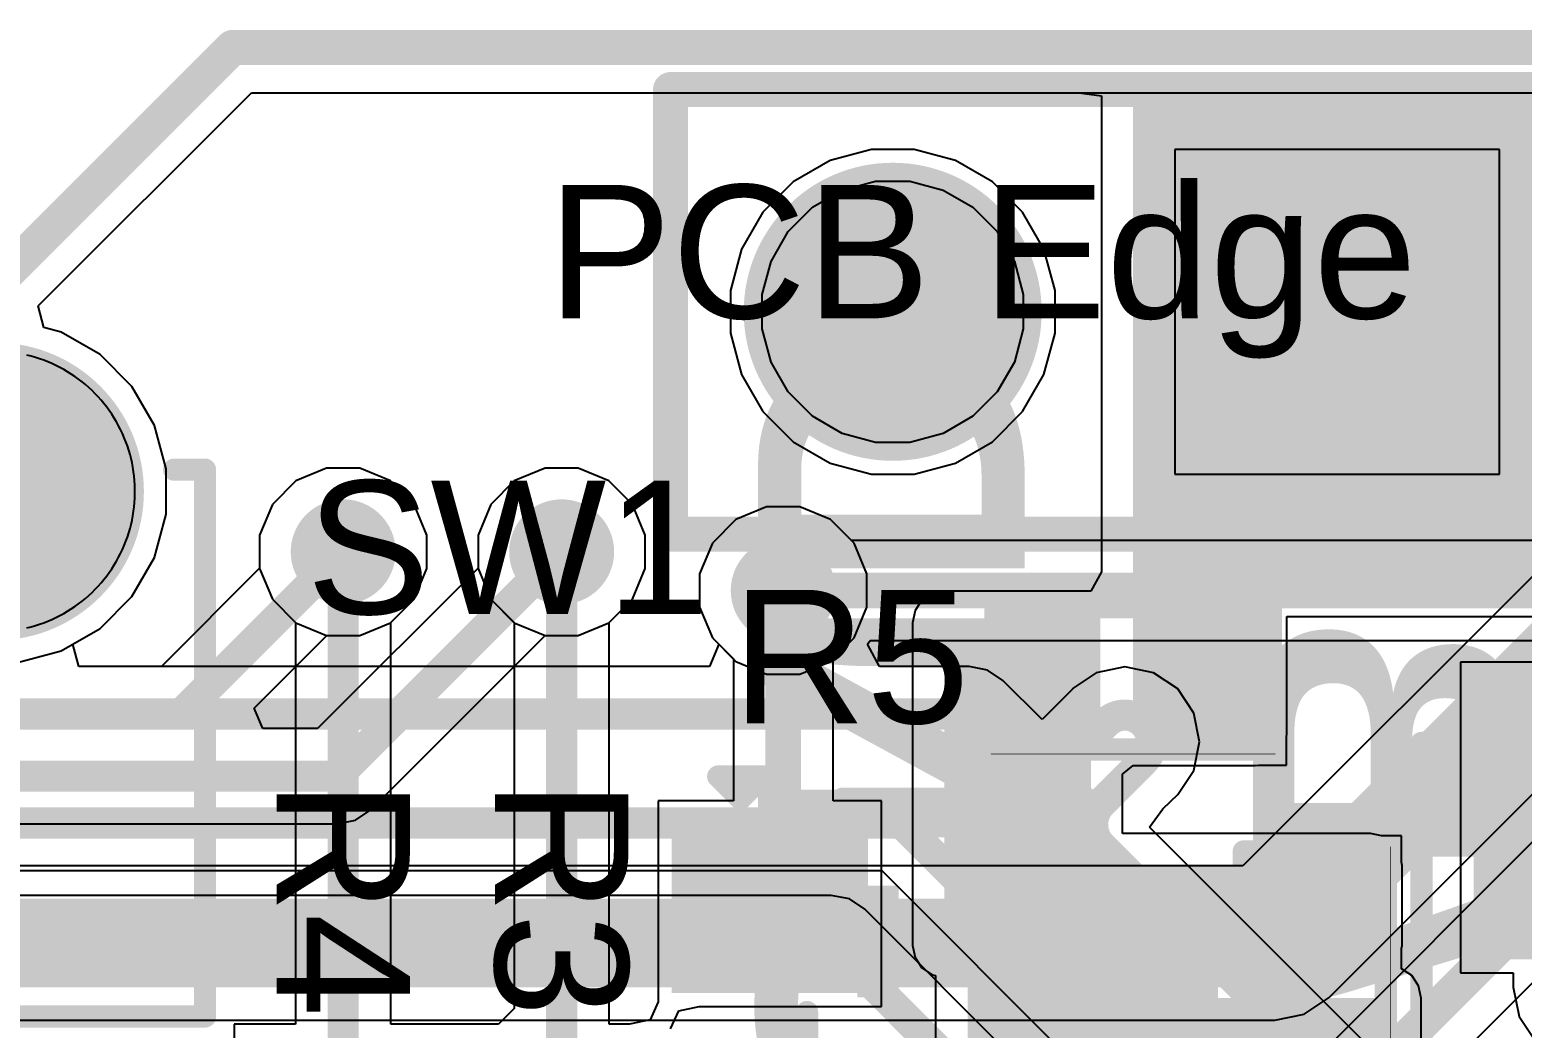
# Model space of a CAD drawing. Header units: inches. Extents: x -3 to 128, y -12 to 41.
# Drawn here: x 91.38 to 99.91, y 34.15 to 39.85 of the extents above; entities that cross this region are included whole.
import ezdxf

# ---------------------------------------------------------------- set-up
doc = ezdxf.new("R2010")
doc.units = ezdxf.units.IN
for name, color, linetype in [('Board Cutout', 216, 'Continuous'), ('Bottom Layer', 5, 'Continuous'), ('Bottom Overlay', 54, 'Continuous'), ('Bottom Solder', 6, 'Continuous'), ('Layer 1', 16, 'Continuous'), ('Layer 2', 76, 'Continuous'), ('Mechanical 13', 56, 'Continuous'), ('Multi-Layer', 9, 'Continuous'), ('Pad Holes', 156, 'Continuous'), ('Top Layer', 1, 'Continuous'), ('Top Overlay', 2, 'Continuous'), ('Top Paste', 8, 'Continuous'), ('Top Solder', 216, 'Continuous'), ('Via Holes', 16, 'Continuous')]:
    doc.layers.add(name, color=color, linetype=linetype)
doc.styles.add('Arial', font='', dxfattribs={"height": 0.2})
doc.styles.add('Arial_Bold', font='', dxfattribs={"height": 0.2})
doc.styles.get('Arial').set_extended_font_data('Arial')
doc.styles.get('Arial_Bold').set_extended_font_data('Arial', bold=True)

msp = doc.modelspace()

# ---------------------------------------------------------------- hatches: boundary and pattern name
at = {"layer": 'Bottom Layer'}
h = msp.add_hatch(color=5, dxfattribs=at)
edge = h.paths.add_edge_path()
edge.add_arc((96.31609642, 38.23894053999999), 0.7499985, 0, 360)
msp.add_hatch(color=5, dxfattribs=at).paths.add_polyline_path([(99.60609618999999, 37.48894077), (98.10609665, 37.48894077), (98.10609665, 38.98894031), (99.60609618999999, 38.98894031)])
h = msp.add_hatch(color=5, dxfattribs=at)
edge = h.paths.add_edge_path()
edge.add_arc((91.18475031999999, 37.21192202), 0.7999984, 0, 360)
h = msp.add_hatch(color=5, dxfattribs=at)
edge = h.paths.add_edge_path()
edge.add_arc((93.17480476, 36.86734054), 0.2999994, 0, 360)
h = msp.add_hatch(color=5, dxfattribs=at)
edge = h.paths.add_edge_path()
edge.add_arc((94.4235221, 36.86734054), 0.2999994, 0, 360)
h = msp.add_hatch(color=5, dxfattribs=at)
edge = h.paths.add_edge_path()
edge.add_arc((95.69012104, 36.64623862), 0.2999994, 0, 360)
at = {"layer": 'Bottom Solder'}
h = msp.add_hatch(color=6, dxfattribs=at)
edge = h.paths.add_edge_path()
edge.add_arc((96.31609642, 38.23894053999999), 0.8515985, 0, 360)
msp.add_hatch(color=6, dxfattribs=at).paths.add_polyline_path([(99.70769619, 37.38734077), (98.00449665, 37.38734077), (98.00449665, 39.09054030999999), (99.70769619, 39.09054030999999)])
h = msp.add_hatch(color=6, dxfattribs=at)
edge = h.paths.add_edge_path()
edge.add_arc((91.18475031999999, 37.21192202), 0.8507984, 0, 360)
at = {"layer": 'Layer 1'}
h = msp.add_hatch(color=16, dxfattribs=at)
edge = h.paths.add_edge_path()
edge.add_arc((96.31609642, 38.23894053999999), 0.7499985, 0, 360)
msp.add_hatch(color=16, dxfattribs=at).paths.add_polyline_path([(99.60609618999999, 37.48894077), (98.10609665, 37.48894077), (98.10609665, 38.98894031), (99.60609618999999, 38.98894031)])
h = msp.add_hatch(color=16, dxfattribs=at)
edge = h.paths.add_edge_path()
edge.add_arc((91.18475031999999, 37.21192202), 0.7999984, 0, 360)
h = msp.add_hatch(color=16, dxfattribs=at)
edge = h.paths.add_edge_path()
edge.add_arc((93.17480476, 36.86734054), 0.2999994, 0, 360)
h = msp.add_hatch(color=16, dxfattribs=at)
edge = h.paths.add_edge_path()
edge.add_arc((94.4235221, 36.86734054), 0.2999994, 0, 360)
h = msp.add_hatch(color=16, dxfattribs=at)
edge = h.paths.add_edge_path()
edge.add_arc((95.69012104, 36.64623862), 0.2999994, 0, 360)
at = {"layer": 'Layer 2'}
h = msp.add_hatch(color=76, dxfattribs=at)
edge = h.paths.add_edge_path()
edge.add_arc((96.31609642, 38.23894053999999), 0.7499985, 0, 360)
msp.add_hatch(color=76, dxfattribs=at).paths.add_polyline_path([(99.60609618999999, 37.48894077), (98.10609665, 37.48894077), (98.10609665, 38.98894031), (99.60609618999999, 38.98894031)])
h = msp.add_hatch(color=76, dxfattribs=at)
edge = h.paths.add_edge_path()
edge.add_arc((91.18475031999999, 37.21192202), 0.7999984, 0, 360)
h = msp.add_hatch(color=76, dxfattribs=at)
edge = h.paths.add_edge_path()
edge.add_arc((93.17480476, 36.86734054), 0.2999994, 0, 360)
h = msp.add_hatch(color=76, dxfattribs=at)
edge = h.paths.add_edge_path()
edge.add_arc((94.4235221, 36.86734054), 0.2999994, 0, 360)
h = msp.add_hatch(color=76, dxfattribs=at)
edge = h.paths.add_edge_path()
edge.add_arc((95.69012104, 36.64623862), 0.2999994, 0, 360)
at = {"layer": 'Multi-Layer'}
h = msp.add_hatch(color=9, dxfattribs=at)
edge = h.paths.add_edge_path()
edge.add_arc((96.31609642, 38.23894053999999), 0.7499985, 0, 360)
msp.add_hatch(color=9, dxfattribs=at).paths.add_polyline_path([(99.60609618999999, 37.48894077), (98.10609665, 37.48894077), (98.10609665, 38.98894031), (99.60609618999999, 38.98894031)])
h = msp.add_hatch(color=9, dxfattribs=at)
edge = h.paths.add_edge_path()
edge.add_arc((91.18475031999999, 37.21192202), 0.7999984, 0, 360)
at = {"layer": 'Pad Holes'}
h = msp.add_hatch(color=7, dxfattribs=at)
edge = h.paths.add_edge_path()
edge.add_arc((96.31609642, 38.23894053999999), 0.4499991, 0, 360)
h = msp.add_hatch(color=7, dxfattribs=at)
edge = h.paths.add_edge_path()
edge.add_arc((98.85609641999999, 38.23894053999999), 0.4499991, 0, 360)
h = msp.add_hatch(color=7, dxfattribs=at)
edge = h.paths.add_edge_path()
edge.add_arc((91.18475031999999, 37.21192202), 0.499999, 0, 360)
at = {"layer": 'Top Layer'}
for points in [[(97.69012212, 35.82686764), (98.38862212, 35.82686764), (98.38862212, 39.49102084), (97.69012212, 39.49102084)], [(97.69012212, 36.67846867999999), (105.18069388, 36.67846867999999), (105.18069388, 39.49102084), (97.69012212, 39.49102084)], [(99.60609618999999, 37.48894077), (98.10609665, 37.48894077), (98.10609665, 38.98894031), (99.60609618999999, 38.98894031)], [(96.61132316, 34.93583563999999), (97.44882212, 34.93583563999999), (97.44882212, 36.46186764), (96.61132316, 36.46186764)], [(96.99162211999999, 35.82686764), (96.99162211999999, 36.46186764), (97.44882212, 36.46186764), (97.44882212, 35.82686764)], [(97.93142212, 35.82686764), (97.93142212, 36.46186764), (98.38862212, 36.46186764), (98.38862212, 35.82686764)], [(100.86889656, 36.05954053), (100.86889656, 34.63954082999999), (99.73889627999999, 34.63954082999999), (99.73889627999999, 36.05954053)], [(96.07392139, 35.26713673), (96.07392139, 34.44713583), (95.15392068999999, 34.44713583), (95.15392068999999, 35.26713673)], [(96.61132316, 34.61833564), (99.04659387999999, 34.61833564), (99.04659387999999, 35.07553564), (96.61132316, 35.07553564)], [(99.04659641999999, 34.60923736), (98.41159642, 34.60923736), (98.41159642, 35.06643736), (99.04659641999999, 35.06643736)], [(98.07392247, 34.31713609), (98.07392247, 33.49713518999999), (97.15392177, 33.49713518999999), (97.15392177, 34.31713609)], [(97.2301205, 33.49713392), (99.15492233999998, 33.49713392), (99.15492233999998, 34.31713736), (97.2301205, 34.31713736)]]:
    msp.add_hatch(color=1, dxfattribs=at).paths.add_polyline_path(points)
h = msp.add_hatch(color=1, dxfattribs=at)
edge = h.paths.add_edge_path()
edge.add_arc((96.31609642, 38.23894053999999), 0.7499985, 0, 360)
h = msp.add_hatch(color=1, dxfattribs=at)
edge = h.paths.add_edge_path()
edge.add_arc((91.18475031999999, 37.21192202), 0.7999984, 0, 360)
h = msp.add_hatch(color=1, dxfattribs=at)
edge = h.paths.add_edge_path()
edge.add_arc((93.17480476, 36.86734054), 0.2999994, 0, 360)
h = msp.add_hatch(color=1, dxfattribs=at)
edge = h.paths.add_edge_path()
edge.add_arc((94.4235221, 36.86734054), 0.2999994, 0, 360)
h = msp.add_hatch(color=1, dxfattribs=at)
edge = h.paths.add_edge_path()
edge.add_arc((95.69012104, 36.64623862), 0.2999994, 0, 360)
at = {"layer": 'Top Paste'}
for points in [[(96.99162211999999, 35.82686764), (96.99162211999999, 36.46186764), (97.44882212, 36.46186764), (97.44882212, 35.82686764)], [(97.93142212, 35.82686764), (97.93142212, 36.46186764), (98.38862212, 36.46186764), (98.38862212, 35.82686764)], [(100.86889656, 36.05954053), (100.86889656, 34.63954082999999), (99.73889627999999, 34.63954082999999), (99.73889627999999, 36.05954053)], [(96.07392139, 35.26713673), (96.07392139, 34.44713583), (95.15392068999999, 34.44713583), (95.15392068999999, 35.26713673)], [(99.04659641999999, 34.60923736), (98.41159642, 34.60923736), (98.41159642, 35.06643736), (99.04659641999999, 35.06643736)], [(98.07392247, 34.31713609), (98.07392247, 33.49713518999999), (97.15392177, 33.49713518999999), (97.15392177, 34.31713609)]]:
    msp.add_hatch(color=8, dxfattribs=at).paths.add_polyline_path(points)
at = {"layer": 'Top Solder'}
h = msp.add_hatch(color=216, dxfattribs=at)
edge = h.paths.add_edge_path()
edge.add_arc((96.31609642, 38.23894053999999), 0.8515985, 0, 360)
for points in [[(99.70769619, 37.38734077), (98.00449665, 37.38734077), (98.00449665, 39.09054030999999), (99.70769619, 39.09054030999999)], [(96.93662095999998, 35.77186648), (96.93662095999998, 36.5168688), (97.50382327999999, 36.5168688), (97.50382327999999, 35.77186648)], [(97.87642095999999, 35.77186648), (97.87642095999999, 36.5168688), (98.44362328, 36.5168688), (98.44362328, 35.77186648)], [(100.97049656, 36.16114053), (100.97049656, 34.53794083), (99.63729627999999, 34.53794083), (99.63729627999999, 36.16114053)], [(96.17552139, 35.36873672999999), (96.17552139, 34.34553583), (95.05232069, 34.34553583), (95.05232069, 35.36873672999999)], [(99.10159758, 34.5542362), (98.35659525999999, 34.5542362), (98.35659525999999, 35.12143852), (99.10159758, 35.12143852)], [(98.17552246999999, 34.41873609), (98.17552246999999, 33.39553519), (97.05232176999999, 33.39553519), (97.05232176999999, 34.41873609)], [(99.10159758, 33.6144362), (98.35659525999999, 33.6144362), (98.35659525999999, 34.18163852), (99.10159758, 34.18163852)]]:
    msp.add_hatch(color=216, dxfattribs=at).paths.add_polyline_path(points)
h = msp.add_hatch(color=216, dxfattribs=at)
edge = h.paths.add_edge_path()
edge.add_arc((91.18475031999999, 37.21192202), 0.8507984, 0, 360)
at = {"layer": 'Via Holes'}
h = msp.add_hatch(color=7, dxfattribs=at)
edge = h.paths.add_edge_path()
edge.add_arc((93.17480476, 36.86734054), 0.1499997, 0, 360)
h = msp.add_hatch(color=7, dxfattribs=at)
edge = h.paths.add_edge_path()
edge.add_arc((94.4235221, 36.86734054), 0.1499997, 0, 360)
h = msp.add_hatch(color=7, dxfattribs=at)
edge = h.paths.add_edge_path()
edge.add_arc((95.69012104, 36.64623862), 0.1499997, 0, 360)

# ---------------------------------------------------------------- linework, layer by layer
at = {"layer": 'Board Cutout', "const_width": 0.1999996}
for points in [[(91.0927566, 38.29990816), (92.5428299, 39.74998146)], [(92.5428299, 39.74998146), (123.06016282, 39.74998146)]]:
    msp.add_lwpolyline(points, dxfattribs=at)
at = {"layer": 'Board Cutout', "const_width": 0.0999998}
msp.add_lwpolyline([(92.49283, 39.74998146, 1), (92.59282979999999, 39.74998146, 1)], format="xyb", close=True, dxfattribs=at)
msp.add_lwpolyline([(92.49283, 39.74998146, 1), (92.59282979999999, 39.74998146, 1)], format="xyb", close=True, dxfattribs=at)
at = {"layer": 'Bottom Layer'}
for p, q in [((91.43113794, 38.2720596), (92.65009664, 39.4910183)), ((92.65009664, 39.4910183), (123.06016282, 39.4910564)), ((99.78389492, 39.16673904), (97.92829791999999, 39.16673904)), ((97.92829791999999, 39.16673904), (97.92829791999999, 37.31114204)), ((99.78389492, 37.31114204), (99.78389492, 39.16673904)), ((102.0753864, 38.82965056), (98.31813457999999, 35.07239874)), ((91.46401062, 38.14938776), (91.43113794, 38.2720596)), ((91.56216638, 38.12308606), (91.46401062, 38.14938776)), ((91.78513266, 37.99435632), (91.56216638, 38.12308606)), ((98.81180644, 34.32083052), (102.56905826, 38.07808233999999)), ((91.96718462, 37.81230436), (91.78513266, 37.99435632)), ((92.09591436, 37.58933808), (91.96718462, 37.81230436)), ((92.16254871999999, 37.34065176), (92.09591436, 37.58933808)), ((92.16254871999999, 37.08319228), (92.16254871999999, 37.34065176)), ((93.07976558, 37.34513994), (92.90415251999998, 37.27239942)), ((93.26984393999999, 37.34513994), (93.07976558, 37.34513994)), ((93.445457, 37.27239942), (93.26984393999999, 37.34513994)), ((94.32848291999998, 37.34513994), (94.15286986, 37.27239942)), ((94.51856128, 37.34513994), (94.32848291999998, 37.34513994)), ((94.69417433999999, 37.27239942), (94.51856128, 37.34513994)), ((97.92829791999999, 37.31114204), (99.78389492, 37.31114204)), ((92.90415251999998, 37.27239942), (92.76974588, 37.13799278)), ((93.57986363999999, 37.13799278), (93.445457, 37.27239942)), ((94.15286986, 37.27239942), (94.01846321999999, 37.13799278)), ((94.82858098, 37.13799278), (94.69417433999999, 37.27239942)), ((92.76974588, 37.13799278), (92.69700535999999, 36.96237972)), ((93.65260416, 36.96237972), (93.57986363999999, 37.13799278)), ((94.01846321999999, 37.13799278), (93.94572269999999, 36.96237972)), ((94.9013215, 36.96237972), (94.82858098, 37.13799278)), ((95.59508186, 37.12403801999999), (95.41946879999999, 37.0512975)), ((95.78516022, 37.12403801999999), (95.59508186, 37.12403801999999)), ((95.96077328, 37.0512975), (95.78516022, 37.12403801999999)), ((92.09591436, 36.83450596), (92.16254871999999, 37.08319228)), ((95.41946879999999, 37.0512975), (95.28506216, 36.91689086)), ((96.09517991999999, 36.91689086), (95.96077328, 37.0512975)), ((92.69700535999999, 36.96237972), (92.69700535999999, 36.77409968)), ((93.65260416, 36.77230135999999), (93.65260416, 36.96237972)), ((93.94572269999999, 36.96237972), (93.94572269999999, 36.77409968)), ((94.9013215, 36.77230135999999), (94.9013215, 36.96237972)), ((95.28506216, 36.91689086), (95.21232163999998, 36.7412778)), ((96.16792044, 36.7412778), (96.09517991999999, 36.91689086)), ((91.96718462, 36.61153968), (92.09591436, 36.83450596)), ((92.69700535999999, 36.77409968), (92.13529198, 36.21238884)), ((93.94572269999999, 36.77409968), (93.02840932, 35.85678884)), ((93.57986363999999, 36.5966883), (93.65260416, 36.77230135999999)), ((94.82858098, 36.5966883), (94.9013215, 36.77230135999999)), ((95.21232163999998, 36.7412778), (95.21232163999998, 36.55119944)), ((96.16792044, 36.55119944), (96.16792044, 36.7412778)), ((91.78513266, 36.42948772), (91.96718462, 36.61153968)), ((93.445457, 36.46228166), (93.57986363999999, 36.5966883)), ((94.69417433999999, 36.46228166), (94.82858098, 36.5966883)), ((95.21232163999998, 36.55119944), (95.28506216, 36.37558638)), ((96.09517991999999, 36.37558638), (96.16792044, 36.55119944)), ((91.6290776, 36.33938884), (91.78513266, 36.42948772)), ((93.26984393999999, 36.38954114), (93.445457, 36.46228166)), ((94.51856128, 36.38954114), (94.69417433999999, 36.46228166)), ((92.6661469, 35.9741216), (93.08156389999999, 36.38954114)), ((93.08156389999999, 36.38954114), (93.26984393999999, 36.38954114)), ((93.33332616, 35.39258352), (94.33028123999999, 36.38954114)), ((94.33028123999999, 36.38954114), (94.51856128, 36.38954114)), ((95.28506216, 36.37558638), (95.41946879999999, 36.24117974)), ((95.96077328, 36.24117974), (96.09517991999999, 36.37558638)), ((91.66310852, 36.21238884), (91.6290776, 36.33938884)), ((92.13529198, 36.21238884), (91.66310852, 36.21238884)), ((95.41946879999999, 36.24117974), (95.59508186, 36.16843922)), ((95.78516022, 36.16843922), (95.96077328, 36.24117974)), ((95.59508186, 36.16843922), (95.78516022, 36.16843922)), ((92.71474979999999, 35.85678884), (92.6661469, 35.9741216)), ((93.02840932, 35.85678884), (92.71474979999999, 35.85678884)), ((100.43489184, 35.67177016), (98.48868542, 33.72556628)), ((93.14104562, 35.31293927999999), (93.24510688, 35.33363773999999)), ((93.24510688, 35.33363773999999), (93.33332616, 35.39258352)), ((71.72802773999999, 35.31293927999999), (93.14104562, 35.31293927999999)), ((98.97499635999999, 33.40612826), (100.7543324, 35.18546684)), ((98.31813457999999, 35.07239874), (76.07882167999999, 35.07239874)), ((98.66897716, 34.2253951), (98.81180644, 34.32083052)), ((98.50049642, 34.19188234), (98.66897716, 34.2253951)), ((87.79131032, 34.19188234), (98.50049642, 34.19188234))]:
    msp.add_line(p, q, dxfattribs=at)
for points, const_width in [([(98.50049642, 34.63214054), (102.38669642, 38.51834054)], 0.508), ([(92.24792828, 35.94046406), (93.17480476, 36.86734054)], 0.1778), ([(93.14104562, 35.58486405999999), (94.4235221, 36.86734054)], 0.1778), ([(78.38209113999999, 35.94046406), (92.24792828, 35.94046406)], 0.1778), ([(78.23479908, 35.58486405999999), (93.14104562, 35.58486405999999)], 0.1778), ([(98.69012265999999, 33.52412904), (100.63633416, 35.47034054)], 0.2032), ([(86.56249641999999, 34.63214054), (98.50049642, 34.63214054)], 0.508)]:
    msp.add_lwpolyline(points, dxfattribs=dict(at, const_width=const_width))
for points, const_width in [([(93.13035476, 36.86734054, 1), (93.21925476, 36.86734054, 1)], 0.0889), ([(94.37907209999999, 36.86734054, 1), (94.4679721, 36.86734054, 1)], 0.0889), ([(92.20347828, 35.94046406, 1), (92.29237828, 35.94046406, 1)], 0.0889), ([(92.20347828, 35.94046406, 1), (92.29237828, 35.94046406, 1)], 0.0889), ([(93.09659562, 35.58486405999999, 1), (93.18549562, 35.58486405999999, 1)], 0.0889), ([(93.09659562, 35.58486405999999, 1), (93.18549562, 35.58486405999999, 1)], 0.0889), ([(98.37349642, 34.63214054, 1), (98.62749642, 34.63214054, 1)], 0.254), ([(98.37349642, 34.63214054, 1), (98.62749642, 34.63214054, 1)], 0.254)]:
    msp.add_lwpolyline(points, format="xyb", close=True, dxfattribs=dict(at, const_width=const_width))
at = {"layer": 'Layer 1'}
for p, q in [((91.43113794, 38.2720596), (92.65009664, 39.4910183)), ((92.65009664, 39.4910183), (123.06016282, 39.4910564)), ((99.78389492, 39.16673904), (97.92829791999999, 39.16673904)), ((97.92829791999999, 39.16673904), (97.92829791999999, 37.31114204)), ((99.78389492, 37.31114204), (99.78389492, 39.16673904)), ((91.46401062, 38.14938776), (91.43113794, 38.2720596)), ((91.56216638, 38.12308606), (91.46401062, 38.14938776)), ((91.78513266, 37.99435632), (91.56216638, 38.12308606)), ((91.96718462, 37.81230436), (91.78513266, 37.99435632)), ((92.09591436, 37.58933808), (91.96718462, 37.81230436)), ((92.16254871999999, 37.34065176), (92.09591436, 37.58933808)), ((92.16254871999999, 37.08319228), (92.16254871999999, 37.34065176)), ((93.07976558, 37.34513994), (92.90415251999998, 37.27239942)), ((93.26984393999999, 37.34513994), (93.07976558, 37.34513994)), ((93.445457, 37.27239942), (93.26984393999999, 37.34513994)), ((94.32848291999998, 37.34513994), (94.15286986, 37.27239942)), ((94.51856128, 37.34513994), (94.32848291999998, 37.34513994)), ((94.69417433999999, 37.27239942), (94.51856128, 37.34513994)), ((97.92829791999999, 37.31114204), (99.78389492, 37.31114204)), ((92.90415251999998, 37.27239942), (92.76974588, 37.13799278)), ((93.57986363999999, 37.13799278), (93.445457, 37.27239942)), ((94.15286986, 37.27239942), (94.01846321999999, 37.13799278)), ((94.82858098, 37.13799278), (94.69417433999999, 37.27239942)), ((92.76974588, 37.13799278), (92.69700535999999, 36.96237972)), ((93.65260416, 36.96237972), (93.57986363999999, 37.13799278)), ((94.01846321999999, 37.13799278), (93.94572269999999, 36.96237972)), ((94.9013215, 36.96237972), (94.82858098, 37.13799278)), ((95.59508186, 37.12403801999999), (95.41946879999999, 37.0512975)), ((95.78516022, 37.12403801999999), (95.59508186, 37.12403801999999)), ((95.96077328, 37.0512975), (95.78516022, 37.12403801999999)), ((92.09591436, 36.83450596), (92.16254871999999, 37.08319228)), ((95.41946879999999, 37.0512975), (95.28506216, 36.91689086)), ((96.08095846, 36.93111232), (95.96077328, 37.0512975)), ((92.69700535999999, 36.96237972), (92.69700535999999, 36.77230135999999)), ((93.65260416, 36.77230135999999), (93.65260416, 36.96237972)), ((93.94572269999999, 36.96237972), (93.94572269999999, 36.77230135999999)), ((94.9013215, 36.77230135999999), (94.9013215, 36.96237972)), ((95.28506216, 36.91689086), (95.21232163999998, 36.7412778)), ((102.78558564, 36.93111232), (96.08095846, 36.93111232)), ((91.96718462, 36.61153968), (92.09591436, 36.83450596)), ((92.69700535999999, 36.77230135999999), (92.76974588, 36.5966883)), ((93.57986363999999, 36.5966883), (93.65260416, 36.77230135999999)), ((93.94572269999999, 36.77230135999999), (94.01846321999999, 36.5966883)), ((94.82858098, 36.5966883), (94.9013215, 36.77230135999999)), ((95.21232163999998, 36.7412778), (95.21232163999998, 36.55119944)), ((91.78513266, 36.42948772), (91.96718462, 36.61153968)), ((92.76974588, 36.5966883), (92.90415251999998, 36.46228166)), ((93.445457, 36.46228166), (93.57986363999999, 36.5966883)), ((94.01846321999999, 36.5966883), (94.15286986, 36.46228166)), ((94.69417433999999, 36.46228166), (94.82858098, 36.5966883)), ((95.21232163999998, 36.55119944), (95.28506216, 36.37558638)), ((91.6290776, 36.33938884), (91.78513266, 36.42948772)), ((92.90415251999998, 36.46228166), (93.07976558, 36.38954114)), ((93.26984393999999, 36.38954114), (93.445457, 36.46228166)), ((94.15286986, 36.46228166), (94.32848291999998, 36.38954114)), ((94.51856128, 36.38954114), (94.69417433999999, 36.46228166)), ((93.07976558, 36.38954114), (93.26984393999999, 36.38954114)), ((94.32848291999998, 36.38954114), (94.51856128, 36.38954114)), ((95.28506216, 36.37558638), (95.3212597, 36.33938884)), ((96.17266262, 36.33938884), (96.18734635999999, 36.36136492)), ((96.18734635999999, 36.36136492), (102.66759756, 36.36136492)), ((91.66310852, 36.21238884), (91.6290776, 36.33938884)), ((95.3212597, 36.33938884), (95.26865375999999, 36.21238884)), ((96.24054665999999, 36.21238884), (96.17266262, 36.33938884)), ((95.26865375999999, 36.21238884), (91.66310852, 36.21238884)), ((96.75329645999999, 36.21238884), (96.24054665999999, 36.21238884)), ((96.85735772, 36.19169038), (96.75329645999999, 36.21238884)), ((96.945577, 36.1327446), (96.85735772, 36.19169038)), ((97.47964755999999, 36.1766104), (97.34101181999999, 36.08398675999999)), ((97.64317276, 36.20913763999999), (97.47964755999999, 36.1766104)), ((97.80669796, 36.1766104), (97.64317276, 36.20913763999999)), ((97.94533369999999, 36.08398422), (97.80669796, 36.1766104)), ((97.16979042, 35.90852863999999), (96.945577, 36.1327446)), ((97.34312256, 36.08186077999999), (97.16979042, 35.90852863999999)), ((97.34101181999999, 36.08398675999999), (97.34100928, 36.08397406)), ((97.34100928, 36.08397406), (97.34312256, 36.08186077999999)), ((97.94533116, 36.08397914), (97.94533369999999, 36.08398422)), ((98.0379548, 35.94535355999999), (97.94533116, 36.08397914)), ((98.07048204, 35.78182836), (98.0379548, 35.94535355999999)), ((98.0379548, 35.61830316), (98.07048204, 35.78182836)), ((97.94532608, 35.47967504), (98.0379548, 35.61830316)), ((97.85982206, 35.39810294), (97.94532862, 35.4796725)), ((97.94532862, 35.4796725), (97.94532608, 35.47967504)), ((97.7838913, 35.29442776), (97.85982206, 35.39810294)), ((99.59976524, 33.47855382), (97.7838913, 35.29442776)), ((83.26824341999999, 35.04601576), (96.25425757999999, 35.04601576)), ((96.25425757999999, 35.04601576), (104.03486432, 27.26540902)), ((95.96511668, 34.90406531999999), (83.53965512, 34.90406531999999)), ((96.06917793999999, 34.88336686), (95.96511668, 34.90406531999999)), ((96.15739722, 34.82442107999999), (96.06917793999999, 34.88336686)), ((102.8823952, 28.09942056), (96.15739722, 34.82442107999999))]:
    msp.add_line(p, q, dxfattribs=at)
for points, const_width in [([(95.69012104, 36.64623862), (102.78559834, 36.64623862)], 0.2032), ([(76.17411994, 35.94046406), (96.75329645999999, 35.94046406)], 0.1778), ([(96.75329645999999, 35.94046406), (96.98119288, 35.71256764)], 0.1778), ([(97.29551026, 35.64969248), (97.53540817999999, 35.88958786)], 0.1778), ([(96.98119288, 35.71256764), (97.04405534, 35.64970518)], 0.1778), ([(97.51103434, 35.4341684), (97.75093226, 35.67406632)], 0.1778), ([(97.04405279999999, 35.64970518), (97.04406549999999, 35.64969248)], 0.1778), ([(88.6976382, 35.31794054), (96.36689387999999, 35.31794054)], 0.1778), ([(96.36689387999999, 35.31794054), (104.3067891, 27.37804532)], 0.1778), ([(97.51103434, 35.18272363999999), (99.4074847, 33.28627328)], 0.1778), ([(83.53965512, 34.63214054), (91.98474872, 34.63214054)], 0.1778), ([(91.98474872, 34.63214054), (95.96511668, 34.63214054)], 0.1778), ([(95.96511668, 34.63214054), (102.69012228, 27.90713494)], 0.1778)]:
    msp.add_lwpolyline(points, dxfattribs=dict(at, const_width=const_width))
for points, const_width in [([(95.63932104, 36.64623862, 1), (95.74092103999999, 36.64623862, 1)], 0.1016), ([(96.70884645999999, 35.94046406, 1), (96.79774646, 35.94046406, 1)], 0.0889), ([(96.70884645999999, 35.94046406, 1), (96.79774646, 35.94046406, 1)], 0.0889), ([(97.49095817999999, 35.88958786, 1), (97.57985818, 35.88958786, 1)], 0.0889), ([(97.49095817999999, 35.88958786, 1), (97.57985818, 35.88958786, 1)], 0.0889), ([(97.70648225999999, 35.8895904, 1), (97.79538226, 35.8895904, 1)], 0.0889), ([(97.70648225999999, 35.8895904, 1), (97.79538226, 35.8895904, 1)], 0.0889), ([(96.93674288, 35.71256764, 1), (97.02564287999999, 35.71256764, 1)], 0.0889), ([(96.93674288, 35.71256764, 1), (97.02564287999999, 35.71256764, 1)], 0.0889), ([(97.70648225999999, 35.67406632, 1), (97.79538226, 35.67406632, 1)], 0.0889), ([(97.70648225999999, 35.67406632, 1), (97.79538226, 35.67406632, 1)], 0.0889), ([(96.99960279999999, 35.64970518, 1), (97.0885028, 35.64970518, 1)], 0.0889), ([(96.99960534, 35.64970518, 1), (97.08850534, 35.64970518, 1)], 0.0889), ([(96.99961549999999, 35.64969248, 1), (97.08851549999999, 35.64969248, 1)], 0.0889), ([(96.99961549999999, 35.64969248, 1), (97.08851549999999, 35.64969248, 1)], 0.0889), ([(97.25106026, 35.64969248, 1), (97.33996026, 35.64969248, 1)], 0.0889), ([(97.25106026, 35.64969248, 1), (97.33996026, 35.64969248, 1)], 0.0889), ([(97.46658434, 35.4341684, 1), (97.55548433999999, 35.4341684, 1)], 0.0889), ([(97.46658434, 35.4341684, 1), (97.55548433999999, 35.4341684, 1)], 0.0889), ([(96.32244388, 35.31794054, 1), (96.41134388, 35.31794054, 1)], 0.0889), ([(96.32244388, 35.31794054, 1), (96.41134388, 35.31794054, 1)], 0.0889), ([(97.46658434, 35.18272363999999, 1), (97.55548433999999, 35.18272363999999, 1)], 0.0889), ([(97.46658434, 35.18272363999999, 1), (97.55548433999999, 35.18272363999999, 1)], 0.0889), ([(91.94029871999999, 34.63214054, 1), (92.02919872, 34.63214054, 1)], 0.0889), ([(91.94029871999999, 34.63214054, 1), (92.02919872, 34.63214054, 1)], 0.0889), ([(95.92066668, 34.63214054, 1), (96.00956667999999, 34.63214054, 1)], 0.0889), ([(95.92066668, 34.63214054, 1), (96.00956667999999, 34.63214054, 1)], 0.0889)]:
    msp.add_lwpolyline(points, format="xyb", close=True, dxfattribs=dict(at, const_width=const_width))
at = {"layer": 'Layer 1', "const_width": 0.1778}
for points in [[(97.53540817999999, 35.88958786, -0.4142101105238394), (97.75093226, 35.8895904)], [(97.75093226, 35.8895904, -0.4142135623730951), (97.75093226, 35.67406632)], [(97.29551026, 35.64969248, -0.4142076450518959), (97.04406549999999, 35.64969248)], [(97.51103434, 35.18272363999999, -0.4142076450518962), (97.51103434, 35.4341684)]]:
    msp.add_lwpolyline(points, format="xyb", dxfattribs=at)
at = {"layer": 'Layer 2'}
for p, q in [((91.43113794, 38.2720596), (92.65009664, 39.4910183)), ((92.65009664, 39.4910183), (123.06016282, 39.4910564)), ((96.19395035999999, 39.16673904), (95.95797928, 39.10351082)), ((96.43824247999999, 39.16673904), (96.19395035999999, 39.16673904)), ((96.67421356, 39.10351082), (96.43824247999999, 39.16673904)), ((99.78389492, 39.16673904), (97.92829791999999, 39.16673904)), ((97.92829791999999, 39.16673904), (97.92829791999999, 37.31114204)), ((99.78389492, 37.31114204), (99.78389492, 39.16673904)), ((95.95797928, 39.10351082), (95.74641505999999, 38.98136476)), ((96.88577778, 38.98136476), (96.67421356, 39.10351082)), ((96.02794865999999, 38.93458304), (96.2178162, 38.9854567)), ((96.2178162, 38.9854567), (96.41437664, 38.9854567)), ((96.41437664, 38.9854567), (96.60424418, 38.93458304)), ((95.74641505999999, 38.98136476), (95.57367219999999, 38.8086219)), ((95.85772548, 38.83630282), (96.02794865999999, 38.93458304)), ((96.60424418, 38.93458304), (96.77446481999999, 38.83630536)), ((97.05852064, 38.8086219), (96.88577778, 38.98136476)), ((95.7187316, 38.69730894), (95.85772548, 38.83630282)), ((96.77446481999999, 38.83630536), (96.91345869999999, 38.69731148)), ((95.57367219999999, 38.8086219), (95.45152614, 38.59705768)), ((97.1806667, 38.59705768), (97.05852064, 38.8086219)), ((95.62045392, 38.5270883), (95.7187316, 38.69730894)), ((96.91345869999999, 38.69731148), (97.01173892, 38.5270883)), ((95.45152614, 38.59705768), (95.38829791999999, 38.36108659999999)), ((97.24389491999999, 38.36108659999999), (97.1806667, 38.59705768)), ((95.56958026, 38.33722076), (95.62045392, 38.5270883)), ((97.01173892, 38.5270883), (97.06261257999999, 38.33722076)), ((95.38829791999999, 38.36108659999999), (95.38829791999999, 38.11679448)), ((95.56958026, 38.14066032), (95.56958026, 38.33722076)), ((97.06261257999999, 38.33722076), (97.06261257999999, 38.14066032)), ((97.24389491999999, 38.11679448), (97.24389491999999, 38.36108659999999)), ((91.46401062, 38.14938776), (91.43113794, 38.2720596)), ((91.56216638, 38.12308606), (91.46401062, 38.14938776)), ((95.62045392, 37.95079277999999), (95.56958026, 38.14066032)), ((97.06261257999999, 38.14066032), (97.01173892, 37.95079277999999)), ((91.78513266, 37.99435632), (91.56216638, 38.12308606)), ((95.38829791999999, 38.11679448), (95.45152614, 37.8808234)), ((97.1806667, 37.8808234), (97.24389491999999, 38.11679448)), ((91.96718462, 37.81230436), (91.78513266, 37.99435632)), ((95.45152614, 37.8808234), (95.57367219999999, 37.66925918)), ((95.71873414, 37.7805696), (95.62045392, 37.95079277999999)), ((97.01173892, 37.95079277999999), (96.91346123999999, 37.78057214)), ((97.05852064, 37.66925918), (97.1806667, 37.8808234)), ((92.09591436, 37.58933808), (91.96718462, 37.81230436)), ((95.85772802, 37.64157572), (95.71873414, 37.7805696)), ((96.91346123999999, 37.78057214), (96.77446736, 37.64157826)), ((95.57367219999999, 37.66925918), (95.74641505999999, 37.49651632)), ((96.02794865999999, 37.54329804), (95.85772802, 37.64157572)), ((96.77446736, 37.64157826), (96.60424418, 37.54329804)), ((96.88577778, 37.49651632), (97.05852064, 37.66925918)), ((92.16254871999999, 37.34065176), (92.09591436, 37.58933808)), ((96.2178162, 37.49242438), (96.02794865999999, 37.54329804)), ((96.60424418, 37.54329804), (96.41437664, 37.49242438)), ((95.74641505999999, 37.49651632), (95.95797928, 37.37437026)), ((96.41437664, 37.49242438), (96.2178162, 37.49242438)), ((96.67421356, 37.37437026), (96.88577778, 37.49651632)), ((95.95797928, 37.37437026), (96.19395035999999, 37.31114204)), ((96.43824247999999, 37.31114204), (96.67421356, 37.37437026)), ((92.16254871999999, 37.08319228), (92.16254871999999, 37.34065176)), ((93.07976558, 37.34513994), (92.90415251999998, 37.27239942)), ((93.26984393999999, 37.34513994), (93.07976558, 37.34513994)), ((93.445457, 37.27239942), (93.26984393999999, 37.34513994)), ((94.32848291999998, 37.34513994), (94.15286986, 37.27239942)), ((94.51856128, 37.34513994), (94.32848291999998, 37.34513994)), ((94.69417433999999, 37.27239942), (94.51856128, 37.34513994)), ((96.19395035999999, 37.31114204), (96.43824247999999, 37.31114204)), ((97.92829791999999, 37.31114204), (99.78389492, 37.31114204)), ((92.90415251999998, 37.27239942), (92.76974588, 37.13799278)), ((93.57986363999999, 37.13799278), (93.445457, 37.27239942)), ((94.15286986, 37.27239942), (94.01846321999999, 37.13799278)), ((94.82858098, 37.13799278), (94.69417433999999, 37.27239942)), ((92.76974588, 37.13799278), (92.69700535999999, 36.96237972)), ((93.65260416, 36.96237972), (93.57986363999999, 37.13799278)), ((94.01846321999999, 37.13799278), (93.94572269999999, 36.96237972)), ((94.9013215, 36.96237972), (94.82858098, 37.13799278)), ((95.59508186, 37.12403801999999), (95.41946879999999, 37.0512975)), ((95.78516022, 37.12403801999999), (95.59508186, 37.12403801999999)), ((95.96077328, 37.0512975), (95.78516022, 37.12403801999999)), ((92.09591436, 36.83450596), (92.16254871999999, 37.08319228)), ((95.41946879999999, 37.0512975), (95.28506216, 36.91689086)), ((96.09517991999999, 36.91689086), (95.96077328, 37.0512975)), ((92.69700535999999, 36.96237972), (92.69700535999999, 36.77230135999999)), ((93.65260416, 36.77230135999999), (93.65260416, 36.96237972)), ((93.94572269999999, 36.96237972), (93.94572269999999, 36.77230135999999)), ((94.9013215, 36.77230135999999), (94.9013215, 36.96237972)), ((95.28506216, 36.91689086), (95.21232163999998, 36.7412778)), ((96.16792044, 36.7412778), (96.09517991999999, 36.91689086)), ((91.96718462, 36.61153968), (92.09591436, 36.83450596)), ((92.69700535999999, 36.77230135999999), (92.76974588, 36.5966883)), ((93.57986363999999, 36.5966883), (93.65260416, 36.77230135999999)), ((93.94572269999999, 36.77230135999999), (94.01846321999999, 36.5966883)), ((94.82858098, 36.5966883), (94.9013215, 36.77230135999999)), ((95.21232163999998, 36.7412778), (95.21232163999998, 36.55119944)), ((96.16792044, 36.55119944), (96.16792044, 36.7412778)), ((91.78513266, 36.42948772), (91.96718462, 36.61153968)), ((92.76974588, 36.5966883), (92.90415251999998, 36.46228166)), ((93.445457, 36.46228166), (93.57986363999999, 36.5966883)), ((94.01846321999999, 36.5966883), (94.15286986, 36.46228166)), ((94.69417433999999, 36.46228166), (94.82858098, 36.5966883)), ((95.21232163999998, 36.55119944), (95.28506216, 36.37558638)), ((96.09517991999999, 36.37558638), (96.16792044, 36.55119944)), ((91.56216638, 36.30075797999999), (91.78513266, 36.42948772)), ((92.90415251999998, 36.46228166), (93.07976558, 36.38954114)), ((93.26984393999999, 36.38954114), (93.445457, 36.46228166)), ((94.15286986, 36.46228166), (94.32848291999998, 36.38954114)), ((94.51856128, 36.38954114), (94.69417433999999, 36.46228166)), ((93.07976558, 36.38954114), (93.26984393999999, 36.38954114)), ((94.32848291999998, 36.38954114), (94.51856128, 36.38954114)), ((95.28506216, 36.37558638), (95.41946879999999, 36.24117974)), ((95.96077328, 36.24117974), (96.09517991999999, 36.37558638)), ((91.31348005999999, 36.23412362), (91.56216638, 36.30075797999999)), ((95.41946879999999, 36.24117974), (95.59508186, 36.16843922)), ((95.78516022, 36.16843922), (95.96077328, 36.24117974)), ((95.59508186, 36.16843922), (95.78516022, 36.16843922))]:
    msp.add_line(p, q, dxfattribs=at)
at = {"layer": 'Top Layer'}
for p, q in [((91.43113794, 38.2720596), (92.65009664, 39.4910183)), ((92.65009664, 39.4910183), (97.38183977999999, 39.49102337999999)), ((97.38183977999999, 39.49102337999999), (97.50883978, 39.4732383)), ((97.50883978, 39.4732383), (97.50883978, 36.7523776)), ((91.46401062, 38.14938776), (91.43113794, 38.2720596)), ((91.56216638, 38.12308606), (91.46401062, 38.14938776)), ((91.78513266, 37.99435632), (91.56216638, 38.12308606)), ((91.96718462, 37.81230436), (91.78513266, 37.99435632)), ((92.09591436, 37.58933808), (91.96718462, 37.81230436)), ((92.16254871999999, 37.34065176), (92.09591436, 37.58933808)), ((92.16254871999999, 37.08319228), (92.16254871999999, 37.34065176)), ((93.07976558, 37.34513994), (92.90415251999998, 37.27239942)), ((93.26984393999999, 37.34513994), (93.07976558, 37.34513994)), ((93.445457, 37.27239942), (93.26984393999999, 37.34513994)), ((94.32848291999998, 37.34513994), (94.15286986, 37.27239942)), ((94.51856128, 37.34513994), (94.32848291999998, 37.34513994)), ((94.69417433999999, 37.27239942), (94.51856128, 37.34513994)), ((92.90415251999998, 37.27239942), (92.76974588, 37.13799278)), ((93.57986363999999, 37.13799278), (93.445457, 37.27239942)), ((94.15286986, 37.27239942), (94.01846321999999, 37.13799278)), ((94.82858098, 37.13799278), (94.69417433999999, 37.27239942)), ((92.76974588, 37.13799278), (92.69700535999999, 36.96237972)), ((93.65260416, 36.96237972), (93.57986363999999, 37.13799278)), ((94.01846321999999, 37.13799278), (93.94572269999999, 36.96237972)), ((94.9013215, 36.96237972), (94.82858098, 37.13799278)), ((95.59508186, 37.12403801999999), (95.41946879999999, 37.0512975)), ((95.78516022, 37.12403801999999), (95.59508186, 37.12403801999999)), ((95.96077328, 37.0512975), (95.78516022, 37.12403801999999)), ((92.09591436, 36.83450596), (92.16254871999999, 37.08319228)), ((95.41946879999999, 37.0512975), (95.28506216, 36.91689086)), ((96.09517991999999, 36.91689086), (95.96077328, 37.0512975)), ((92.69700535999999, 36.96237972), (92.69700535999999, 36.77230135999999)), ((93.65260416, 36.77230135999999), (93.65260416, 36.96237972)), ((93.94572269999999, 36.96237972), (93.94572269999999, 36.77230135999999)), ((94.9013215, 36.77230135999999), (94.9013215, 36.96237972)), ((95.28506216, 36.91689086), (95.21232163999998, 36.7412778)), ((96.16792044, 36.7412778), (96.09517991999999, 36.91689086)), ((91.96718462, 36.61153968), (92.09591436, 36.83450596)), ((92.69700535999999, 36.77230135999999), (92.76974588, 36.5966883)), ((93.57986363999999, 36.5966883), (93.65260416, 36.77230135999999)), ((93.94572269999999, 36.77230135999999), (94.01846321999999, 36.5966883)), ((94.82858098, 36.5966883), (94.9013215, 36.77230135999999)), ((95.21232163999998, 36.7412778), (95.21232163999998, 36.55119944)), ((96.16792044, 36.55119944), (96.16792044, 36.7412778)), ((97.50883978, 36.7523776), (97.44881957999999, 36.64314998)), ((91.78513266, 36.42948772), (91.96718462, 36.61153968)), ((92.76974588, 36.5966883), (92.90287998, 36.4635542)), ((93.44672953999999, 36.4635542), (93.57986363999999, 36.5966883)), ((94.01846321999999, 36.5966883), (94.15159732, 36.4635542)), ((94.69544687999999, 36.4635542), (94.82858098, 36.5966883)), ((96.54195068, 36.62935015999999), (96.48313698, 36.59005381999999)), ((96.61132316, 36.64314998), (96.54195068, 36.62935015999999)), ((97.44881957999999, 36.64314998), (96.61132316, 36.64314998)), ((95.21232163999998, 36.55119944), (95.28506216, 36.37558638)), ((96.09517991999999, 36.37558638), (96.16792044, 36.55119944)), ((96.44384064, 36.53124012), (96.43004081999999, 36.46186764)), ((96.48313698, 36.59005381999999), (96.44384064, 36.53124012)), ((91.56216638, 36.30075797999999), (91.78513266, 36.42948772)), ((92.90287998, 36.4635542), (92.90287998, 34.16817144)), ((93.44672953999999, 34.16817144), (93.44672953999999, 36.4635542)), ((94.15159732, 36.4635542), (94.15159732, 34.25797568)), ((94.69544687999999, 34.16817144), (94.69544687999999, 36.4635542)), ((96.43004081999999, 36.46186764), (96.43004081999999, 35.07553564)), ((98.56990445999999, 35.82686764), (98.56990445999999, 36.49718634)), ((98.56990445999999, 36.49718634), (105.18069642, 36.49718634)), ((95.28506216, 36.37558638), (95.40524734, 36.2554012)), ((95.97499473999999, 36.2554012), (96.09517991999999, 36.37558638)), ((91.31348005999999, 36.23412362), (91.56216638, 36.30075797999999)), ((95.40524734, 36.2554012), (95.40524734, 35.44493546)), ((95.97499473999999, 35.44493546), (95.97499473999999, 36.2554012)), ((101.04669656, 36.23733926), (99.56109628, 36.23733926)), ((99.56109628, 36.23733926), (99.56109628, 34.4617421)), ((98.56642212, 35.80936196), (98.56990445999999, 35.82686764)), ((98.56642212, 35.64906764), (98.56642212, 35.80936196)), ((97.63010446, 35.59632962), (97.69012466, 35.64558529999999)), ((97.63010446, 35.25681798), (97.63010446, 35.59632962)), ((97.69012466, 35.64558529999999), (98.38862212, 35.64558529999999)), ((98.38862212, 35.64558529999999), (98.4061278, 35.64906764)), ((98.4061278, 35.64906764), (98.56642212, 35.64906764)), ((95.40524734, 35.44493546), (94.97612195999999, 35.44493546)), ((94.97612195999999, 35.44493546), (94.97612195999999, 34.29517906)), ((96.25172011999999, 35.44493546), (95.97499473999999, 35.44493546)), ((96.25172011999999, 34.2693371), (96.25172011999999, 35.44493546)), ((99.04659641999999, 35.25681798), (97.63010446, 35.25681798)), ((99.10983988, 35.24423736), (99.04659641999999, 35.25681798)), ((99.22439641999999, 35.24423736), (99.10983988, 35.24423736)), ((99.22439641999999, 35.09304132), (99.22439641999999, 35.24423736)), ((96.43004081999999, 35.07553564), (96.43004081999999, 34.61833564)), ((99.22787876, 35.07553564), (99.22439641999999, 35.09304132)), ((99.22787876, 34.61833564), (99.22787876, 35.07553564)), ((96.43004081999999, 34.61833564), (96.44384064, 34.54896316)), ((99.22439641999999, 34.60082996), (99.22787876, 34.61833564)), ((99.22439641999999, 34.48455384), (99.22439641999999, 34.60082996)), ((96.44384064, 34.54896316), (96.48313698, 34.49014946)), ((96.48313698, 34.49014946), (96.54195068, 34.45085312)), ((99.28311106, 34.44532354), (99.22439641999999, 34.48455384)), ((96.54195068, 34.45085312), (96.56155439999999, 34.44695421999999)), ((96.56155439999999, 34.44695421999999), (96.56155439999999, 31.6563883)), ((99.32240739999999, 34.38650984), (99.28311106, 34.44532354)), ((99.33620721999999, 34.31713736), (99.32240739999999, 34.38650984)), ((99.56109628, 34.4617421), (99.86363822, 34.4617421)), ((99.86363822, 34.4617421), (99.86363822, 34.38021318)), ((99.86363822, 34.38021318), (99.89715097999999, 34.21173244)), ((94.97611941999999, 34.29517906), (94.92920561999999, 34.19324886)), ((94.97612195999999, 34.29517906), (94.97611941999999, 34.29517906)), ((99.33620721999999, 33.49713392), (99.33620721999999, 34.31713736)), ((94.15159732, 34.25797568), (94.06179308, 34.16817144)), ((95.04582464, 34.14232948), (95.09273843999999, 34.24425968)), ((95.09273843999999, 34.24425968), (95.2105665, 34.2693371)), ((95.2105665, 34.2693371), (96.25172011999999, 34.2693371)), ((99.89715097999999, 34.21173244), (99.9925864, 34.06890316)), ((92.90287998, 34.16817144), (92.55250475999999, 34.16817144)), ((92.55250475999999, 34.16817144), (92.55250475999999, 33.05057144)), ((93.67421956, 34.16817144), (93.44672953999999, 34.16817144)), ((93.80122209999999, 34.16817398), (93.67421956, 34.16817144)), ((94.06179308, 34.16817144), (93.80122209999999, 34.16817398)), ((94.81137756, 34.16817144), (94.69544687999999, 34.16817144)), ((94.92920561999999, 34.19324886), (94.81137756, 34.16817144))]:
    msp.add_line(p, q, dxfattribs=at)
for points, const_width in [([(93.17480476, 33.60937144), (93.17480476, 36.86734054)], 0.1778), ([(94.4235221, 33.60937144), (94.4235221, 36.86734054)], 0.1778), ([(95.69012104, 34.85713628), (95.69012104, 36.64623862)], 0.2032), ([(96.8464281, 34.8372684), (96.84699705999999, 34.83783735999999)], 0.2032), ([(96.8464281, 31.53839006), (96.8464281, 34.8372684)], 0.2032)]:
    msp.add_lwpolyline(points, dxfattribs=dict(at, const_width=const_width))
for points, const_width in [([(93.13035476, 36.86734054, 1), (93.21925476, 36.86734054, 1)], 0.0889), ([(94.37907209999999, 36.86734054, 1), (94.4679721, 36.86734054, 1)], 0.0889), ([(95.63932104, 36.64623862, 1), (95.74092103999999, 36.64623862, 1)], 0.1016), ([(95.63932104, 34.85713628, 1), (95.74092103999999, 34.85713628, 1)], 0.1016), ([(96.7956281, 34.8372684, 1), (96.89722809999999, 34.8372684, 1)], 0.1016), ([(96.7956281, 34.8372684, 1), (96.89722809999999, 34.8372684, 1)], 0.1016), ([(96.79619705999998, 34.83783735999999, 1), (96.89779705999999, 34.83783735999999, 1)], 0.1016)]:
    msp.add_lwpolyline(points, format="xyb", close=True, dxfattribs=dict(at, const_width=const_width))
at = {"layer": 'Top Overlay'}
for points, const_width in [([(95.04609642, 36.96894054), (95.04609642, 39.50894054)], 0.1999996), ([(95.04609642, 39.50894054), (100.12609642, 39.50894054)], 0.1999996), ([(92.20826871999999, 37.33689002), (92.38467172, 37.33689002)], 0.127), ([(92.38467172, 34.21192802), (92.38467172, 37.33689002)], 0.127), ([(95.04609642, 36.96894054), (100.12609642, 36.96894054)], 0.1999996), ([(96.90272211999999, 36.55076764), (98.47752211999999, 36.55076764)], 0.127), ([(96.90272211999999, 35.73796764), (96.90272211999999, 36.55076764)], 0.127), ([(98.47752211999999, 35.73796764), (98.47752211999999, 36.55076764)], 0.127), ([(99.33869641999999, 32.52394054), (99.33869641999999, 35.77514054)], 0.127), ([(99.33869641999999, 35.77514054), (99.54189642, 35.77514054)], 0.127), ([(96.90272211999999, 35.73796764), (98.47752211999999, 35.73796764)], 0.127), ([(96.87732212, 35.71256764), (98.50292212, 35.71256764)], 0.0032258), ([(95.31852158, 35.58353564), (95.57252157999999, 35.58353564)], 0.127), ([(95.31852158, 35.58353564), (95.44552157999999, 35.45653564)], 0.127), ([(95.44552157999999, 35.45653564), (95.57252157999999, 35.58353564)], 0.127), ([(96.02972158, 35.45653564), (97.42672157999999, 35.45653564)], 0.127), ([(97.42672157999999, 34.46593564), (97.42672157999999, 35.45653564)], 0.127), ([(98.32269642, 33.58053736), (98.32269642, 35.15533736)], 0.127), ([(98.32269642, 35.15533736), (99.13549642, 35.15533736)], 0.127), ([(99.13549642, 33.58053736), (99.13549642, 35.15533736)], 0.127), ([(99.16089642, 33.55513736), (99.16089642, 35.18073735999999)], 0.0032258), ([(95.82652158, 33.57693564), (95.82652158, 34.23733564)], 0.127), ([(90.81581532, 34.21192802), (92.38467172, 34.21192802)], 0.127)]:
    msp.add_lwpolyline(points, dxfattribs=dict(at, const_width=const_width))
for points, const_width in [([(94.99609652, 39.50894054, 1), (95.09609631999999, 39.50894054, 1)], 0.0999998), ([(94.99609652, 39.50894054, 1), (95.09609631999999, 39.50894054, 1)], 0.0999998), ([(92.17651871999999, 37.33689002, 1), (92.24001872, 37.33689002, 1)], 0.0635), ([(92.35292172, 37.33689002, 1), (92.41642171999999, 37.33689002, 1)], 0.0635), ([(92.35292172, 37.33689002, 1), (92.41642171999999, 37.33689002, 1)], 0.0635), ([(94.99609652, 36.96894054, 1), (95.09609631999999, 36.96894054, 1)], 0.0999998), ([(94.99609652, 36.96894054, 1), (95.09609631999999, 36.96894054, 1)], 0.0999998), ([(96.87097211999999, 36.55076764, 1), (96.93447212, 36.55076764, 1)], 0.0635), ([(96.87097211999999, 36.55076764, 1), (96.93447212, 36.55076764, 1)], 0.0635), ([(98.44577212, 36.55076764, 1), (98.50927211999999, 36.55076764, 1)], 0.0635), ([(98.44577212, 36.55076764, 1), (98.50927211999999, 36.55076764, 1)], 0.0635), ([(99.30694641999999, 35.77514054, 1), (99.37044642, 35.77514054, 1)], 0.0635), ([(99.30694641999999, 35.77514054, 1), (99.37044642, 35.77514054, 1)], 0.0635), ([(99.51014642, 35.77514054, 1), (99.57364641999999, 35.77514054, 1)], 0.0635), ([(96.87097211999999, 35.73796764, 1), (96.93447212, 35.73796764, 1)], 0.0635), ([(96.87097211999999, 35.73796764, 1), (96.93447212, 35.73796764, 1)], 0.0635), ([(98.44577212, 35.73796764, 1), (98.50927211999999, 35.73796764, 1)], 0.0635), ([(98.44577212, 35.73796764, 1), (98.50927211999999, 35.73796764, 1)], 0.0635), ([(96.87651694, 35.71256764, 1), (96.8781273, 35.71256764, 1)], 0.0016129), ([(98.50211694, 35.71256764, 1), (98.5037273, 35.71256764, 1)], 0.0016129), ([(95.28677157999999, 35.58353564, 1), (95.35027158, 35.58353564, 1)], 0.0635), ([(95.28677157999999, 35.58353564, 1), (95.35027158, 35.58353564, 1)], 0.0635), ([(95.54077158, 35.58353564, 1), (95.60427158, 35.58353564, 1)], 0.0635), ([(95.54077158, 35.58353564, 1), (95.60427158, 35.58353564, 1)], 0.0635), ([(95.41377157999999, 35.45653564, 1), (95.47727158, 35.45653564, 1)], 0.0635), ([(95.41377157999999, 35.45653564, 1), (95.47727158, 35.45653564, 1)], 0.0635), ([(95.99797158, 35.45653564, 1), (96.06147157999999, 35.45653564, 1)], 0.0635), ([(97.39497158, 35.45653564, 1), (97.45847158, 35.45653564, 1)], 0.0635), ([(97.39497158, 35.45653564, 1), (97.45847158, 35.45653564, 1)], 0.0635), ([(98.29094642, 35.15533736, 1), (98.35444641999999, 35.15533736, 1)], 0.0635), ([(98.29094642, 35.15533736, 1), (98.35444641999999, 35.15533736, 1)], 0.0635), ([(99.10374642, 35.15533736, 1), (99.16724641999998, 35.15533736, 1)], 0.0635), ([(99.10374642, 35.15533736, 1), (99.16724641999998, 35.15533736, 1)], 0.0635), ([(99.16009123999999, 35.18073735999999, 1), (99.1617016, 35.18073735999999, 1)], 0.0016129), ([(97.39497158, 34.46593564, 1), (97.45847158, 34.46593564, 1)], 0.0635), ([(95.79477157999999, 34.23733564, 1), (95.85827158, 34.23733564, 1)], 0.0635), ([(92.35292172, 34.21192802, 1), (92.41642171999999, 34.21192802, 1)], 0.0635), ([(92.35292172, 34.21192802, 1), (92.41642171999999, 34.21192802, 1)], 0.0635)]:
    msp.add_lwpolyline(points, format="xyb", close=True, dxfattribs=dict(at, const_width=const_width))
at = {"layer": 'Top Paste'}
for p, q in [((91.39079511999999, 37.98492021999999), (91.36628411999999, 37.99104162)), ((91.41507752, 37.97803682), (91.39079511999999, 37.98492021999999)), ((91.43915671999999, 37.97039142), (91.41507752, 37.97803682)), ((91.46298191999999, 37.96198402), (91.43915671999999, 37.97039142)), ((91.48652771999998, 37.95281462), (91.46298191999999, 37.96198402)), ((91.50974332, 37.94293402), (91.48652771999998, 37.95281462)), ((91.53267952, 37.93229142), (91.50974332, 37.94293402)), ((91.55523472, 37.92096302), (91.53267952, 37.93229142)), ((91.57743432, 37.90892342), (91.55523472, 37.92096302)), ((91.59925292, 37.89617262), (91.57743432, 37.90892342)), ((91.62063972, 37.88273602), (91.59925292, 37.89617262)), ((91.64159472, 37.86863902), (91.62063972, 37.88273602)), ((91.66209252, 37.85390701999999), (91.64159472, 37.86863902)), ((91.68213312, 37.83851462), (91.66209252, 37.85390701999999)), ((91.70166572, 37.82248722), (91.68213312, 37.83851462)), ((91.72069032, 37.80587562), (91.70166572, 37.82248722)), ((91.73915611999999, 37.78865442), (91.72069032, 37.80587562)), ((91.75708852, 37.77087442), (91.73915611999999, 37.78865442)), ((91.77446212, 37.75251022), (91.75708852, 37.77087442)), ((91.79122612, 37.73363801999999), (91.77446212, 37.75251022)), ((91.80738052, 37.71423241999999), (91.79122612, 37.73363801999999)), ((91.82295072, 37.69431882), (91.80738052, 37.71423241999999)), ((91.83786051999999, 37.67394802), (91.82295072, 37.69431882)), ((91.85210991999999, 37.65309462), (91.83786051999999, 37.67394802)), ((91.86569892, 37.63180942), (91.85210991999999, 37.65309462)), ((91.87862752, 37.61009242), (91.86569892, 37.63180942)), ((91.89084491999999, 37.58799442), (91.87862752, 37.61009242)), ((91.90235112, 37.56551542), (91.89084491999999, 37.58799442)), ((91.91317152, 37.54268082), (91.90235112, 37.56551542)), ((91.92325532, 37.51951602), (91.91317152, 37.54268082)), ((91.93257711999999, 37.49607182), (91.92325532, 37.51951602)), ((91.94118771999999, 37.47229742), (91.93257711999999, 37.49607182)), ((91.94903631999999, 37.44829442), (91.94118771999999, 37.47229742)), ((91.95612292, 37.42406282), (91.94903631999999, 37.44829442)), ((91.96242211999999, 37.39960262), (91.95612292, 37.42406282)), ((91.96795932, 37.37496461999999), (91.96242211999999, 37.39960262)), ((91.97270911999999, 37.35014881999999), (91.96795932, 37.37496461999999)), ((91.97669692, 37.32520602), (91.97270911999999, 37.35014881999999)), ((91.97987192, 37.30013622), (91.97669692, 37.32520602)), ((91.98225951999999, 37.27501562), (91.97987192, 37.30013622)), ((91.98385972, 37.24979342), (91.98225951999999, 37.27501562)), ((91.98464711999999, 37.22454582), (91.98385972, 37.24979342)), ((91.98385972, 37.17405062), (91.98464711999999, 37.19929822)), ((91.98464711999999, 37.19929822), (91.98464711999999, 37.22454582)), ((91.97669692, 37.09863802), (91.97987192, 37.12370781999999)), ((91.97987192, 37.12370781999999), (91.98225951999999, 37.14882842)), ((91.98225951999999, 37.14882842), (91.98385972, 37.17405062)), ((91.95612292, 36.99978122), (91.96242211999999, 37.02424142)), ((91.96242211999999, 37.02424142), (91.96795932, 37.04887942)), ((91.96795932, 37.04887942), (91.97270911999999, 37.07369522)), ((91.97270911999999, 37.07369522), (91.97669692, 37.09863802)), ((91.93257711999999, 36.92777221999999), (91.94118771999999, 36.95154661999999)), ((91.94118771999999, 36.95154661999999), (91.94903631999999, 36.97554962)), ((91.94903631999999, 36.97554962), (91.95612292, 36.99978122)), ((91.89084491999999, 36.83584962), (91.90235112, 36.85832862)), ((91.90235112, 36.85832862), (91.91317152, 36.88116322)), ((91.91317152, 36.88116322), (91.92325532, 36.90432801999999)), ((91.92325532, 36.90432801999999), (91.93257711999999, 36.92777221999999)), ((91.83786051999999, 36.74989602), (91.85210991999999, 36.77074941999999)), ((91.85210991999999, 36.77074941999999), (91.86569892, 36.79203462)), ((91.86569892, 36.79203462), (91.87862752, 36.81375162)), ((91.87862752, 36.81375162), (91.89084491999999, 36.83584962)), ((91.77446212, 36.67133382), (91.79122612, 36.69020602)), ((91.79122612, 36.69020602), (91.80738052, 36.70961162)), ((91.80738052, 36.70961162), (91.82295072, 36.72952522)), ((91.82295072, 36.72952522), (91.83786051999999, 36.74989602)), ((91.68213312, 36.58532941999999), (91.70166572, 36.60135682)), ((91.70166572, 36.60135682), (91.72069032, 36.61796842)), ((91.72069032, 36.61796842), (91.73915611999999, 36.63518962)), ((91.73915611999999, 36.63518962), (91.75708852, 36.65296962)), ((91.75708852, 36.65296962), (91.77446212, 36.67133382)), ((91.55523472, 36.50288102), (91.57743432, 36.51492062)), ((91.57743432, 36.51492062), (91.59925292, 36.52767142)), ((91.59925292, 36.52767142), (91.62063972, 36.54110802)), ((91.62063972, 36.54110802), (91.64159472, 36.55520502)), ((91.64159472, 36.55520502), (91.66209252, 36.56993702)), ((91.66209252, 36.56993702), (91.68213312, 36.58532941999999)), ((91.36628411999999, 36.43280242), (91.39079511999999, 36.43892382)), ((91.39079511999999, 36.43892382), (91.41507752, 36.44580722)), ((91.41507752, 36.44580722), (91.43915671999999, 36.45345262)), ((91.43915671999999, 36.45345262), (91.46298191999999, 36.46186002)), ((91.46298191999999, 36.46186002), (91.48652771999998, 36.47102941999999)), ((91.48652771999998, 36.47102941999999), (91.50974332, 36.48091002)), ((91.50974332, 36.48091002), (91.53267952, 36.49155262)), ((91.53267952, 36.49155262), (91.55523472, 36.50288102))]:
    msp.add_line(p, q, dxfattribs=at)

# ---------------------------------------------------------------- texts
at = {"layer": 'Bottom Overlay', "style": 'Arial_Bold', "text_generation_flag": 2}
for s, p in [('VBAT', (98.37515504, 33.56367938)), ('GND', (95.54652722, 33.43667938))]:
    msp.add_text(s, height=1.524, rotation=270, dxfattribs=at).set_placement(p)
at = {"layer": 'Mechanical 13', "style": 'Arial'}
msp.add_text('PCB Edge', height=0.7619999999999999, rotation=360, dxfattribs=at).set_placement((94.3421786, 38.2016))
at = {"layer": 'Top Overlay', "style": 'Arial'}
for s, p in [('SW1', (92.96358344, 36.511865)), ('R5', (95.39492732, 35.88786574))]:
    msp.add_text(s, height=0.7619999999999999, dxfattribs=at).set_placement(p)
for s, p in [('R4', (92.79392668, 35.56952754)), ('R3', (94.04264402, 35.56952754))]:
    msp.add_text(s, height=0.7619999999999999, rotation=270, dxfattribs=at).set_placement(p)

doc.saveas('drawing.dxf')
